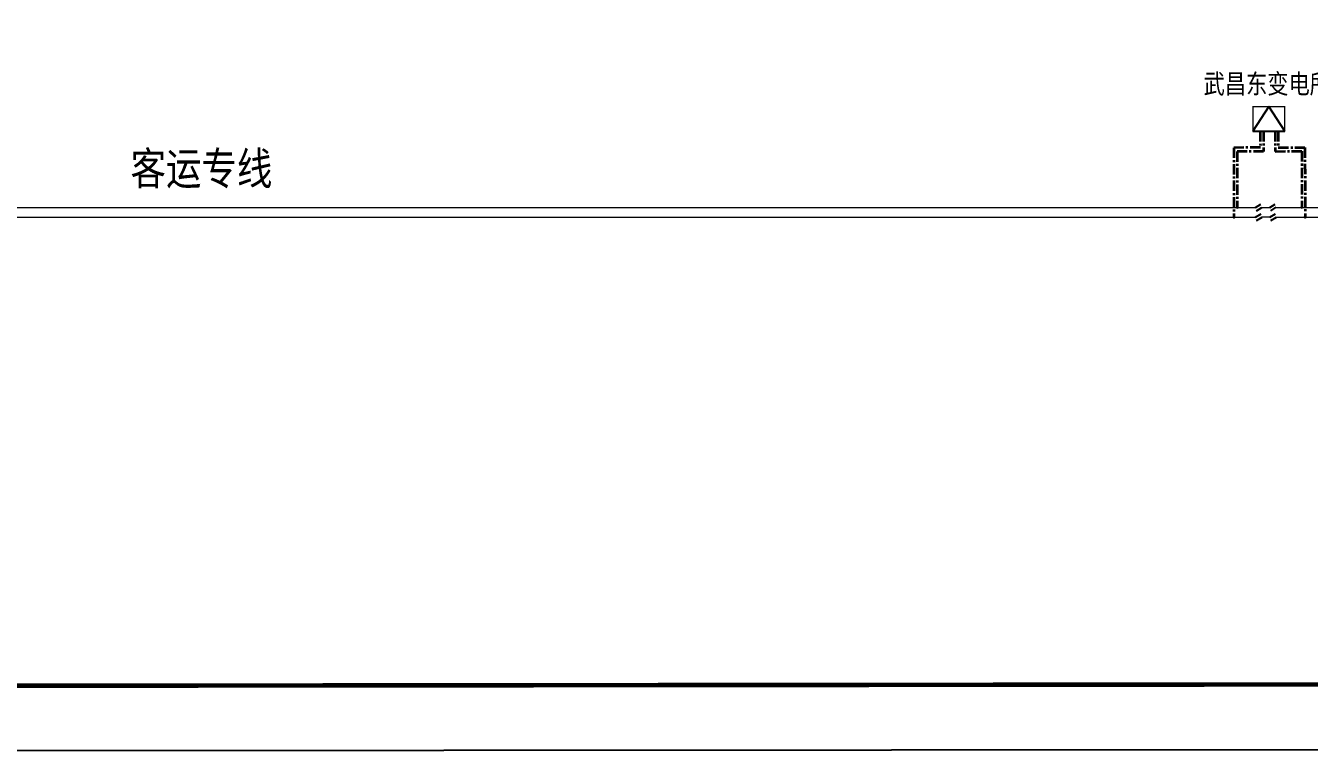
# Model space of a CAD drawing. Header units: millimetres. Extents: x 127 to 2034, y 513 to 812.
# Drawn here: x 1346.8 to 1544.6, y 513.2 to 626.1 of the extents above; entities that cross this region are included whole.
import ezdxf

# ---------------------------------------------------------------- set-up
doc = ezdxf.new("R2010")
doc.units = ezdxf.units.MM
doc.linetypes.add('CENTER', pattern=[50.8, 31.75, -6.35, 6.35, -6.35])
for name, color, linetype in [('JYX', 7, 'Continuous'), ('图框', 7, 'Continuous'), ('牵引所', 6, 'Continuous'), ('近期设计', 6, 'Continuous')]:
    doc.layers.add(name, color=color, linetype=linetype)
doc.styles.add('JCWAuxLineStyle', font='TAHOMA.TTF', dxfattribs={"width": 0.8, "height": 1.5})
doc.styles.add('SJW', font='SimSun.ttf', dxfattribs={"width": 0.8})

# ---------------------------------------------------------------- blocks, each defined once
blk = doc.blocks.new('md')
at = {"layer": '牵引所'}
for p, q in [((0, -0.01), (0.66, 0.74)), ((0.28, -0.44), (0.95, 0.3))]:
    blk.add_line(p, q, dxfattribs=at)
blk = doc.blocks.new('fx')
at = {"layer": '牵引所'}
for p, rotation in [((1.43, 1.67), 32.96260393217996), ((0, -0.02), 33.26009138825519)]:
    blk.add_blockref('md', p, dxfattribs=dict(at, rotation=rotation))

msp = doc.modelspace()

# ---------------------------------------------------------------- linework, layer by layer
at = {"layer": '图框', "color": 5, "linetype": 'Continuous', "ltscale": 0.6, "const_width": 0.7}
msp.add_lwpolyline([(2023.89, 525.05), (2023.89, 802.05), (152.5, 800.19), (152.5, 523.19)], close=True, dxfattribs=at)
at = {"layer": '牵引所', "linetype": 'Continuous'}
for p, q in [((1538.37, 613.61), (1535.91, 609.83)), ((1540.83, 609.83), (1538.37, 613.61)), ((1535.91, 609.83), (1540.83, 609.83)), ((1536.62, 609.83), (1540.83, 609.83))]:
    msp.add_line(p, q, dxfattribs=at)
at = {"layer": '牵引所'}
msp.add_line((127.5, 513.19), (2033.89, 515.05), dxfattribs=at)
at = {"layer": '牵引所', "linetype": 'Continuous', "const_width": 0.2}
msp.add_lwpolyline([(1540.83, 609.83), (1540.83, 613.61), (1535.91, 613.61), (1535.91, 609.83)], close=True, dxfattribs=at)
at = {"layer": '牵引所', "color": 4, "linetype": 'CENTER', "lineweight": 35, "ltscale": 0.05}
msp.add_lwpolyline([(1537.05, 609.83), (1537.06, 607.3), (1532.96, 607.28), (1533, 596.58)], dxfattribs=at)
at = {"layer": '牵引所', "color": 5, "linetype": 'CENTER', "lineweight": 35, "ltscale": 0.05}
msp.add_lwpolyline([(1537.56, 609.83), (1537.57, 606.71), (1533.47, 606.69), (1533.5, 598.08)], dxfattribs=at)
at = {"layer": '牵引所', "color": 2, "linetype": 'CENTER', "lineweight": 35, "ltscale": 0.05}
for points in [[(1539.32, 609.83), (1539.33, 606.71), (1543.43, 606.73), (1543.46, 598.08)], [(1539.82, 609.83), (1539.83, 607.31), (1543.93, 607.32), (1543.97, 596.58)]]:
    msp.add_lwpolyline(points, dxfattribs=at)
at = {"layer": '牵引所', "linetype": 'Continuous', "const_width": 0.238}
for points in [[(1533.4, 598.1, 1), (1533.61, 598.06)], [(1533.61, 598.06, 1), (1533.4, 598.1)], [(1543.56, 598.06, 1), (1543.35, 598.1)], [(1543.35, 598.1, 1), (1543.56, 598.06)], [(1533.11, 596.56, 1), (1532.89, 596.6)], [(1532.89, 596.6, 1), (1533.11, 596.56)], [(1544.07, 596.56, 1), (1543.86, 596.6)], [(1543.86, 596.6, 1), (1544.07, 596.56)]]:
    msp.add_lwpolyline(points, format="xyb", dxfattribs=at)
at = {"layer": '近期设计', "color": 5, "lineweight": 15, "ltscale": 0.05}
msp.add_line((635.42, 598.08), (1536.33, 598.08), dxfattribs=at)
at = {"layer": '近期设计', "color": 3, "linetype": 'CENTER', "lineweight": 15, "ltscale": 0.05}
for p, q in [((1537.28, 598.08), (1538.54, 598.08)), ((1537.3, 596.6), (1538.56, 596.6))]:
    msp.add_line(p, q, dxfattribs=at)
at = {"layer": '近期设计', "color": 1, "lineweight": 15, "ltscale": 0.05}
msp.add_line((1539.5, 598.08), (1553.77, 598.08), dxfattribs=at)
at = {"layer": '近期设计', "color": 4, "lineweight": 15, "ltscale": 0.05}
msp.add_line((635.45, 596.58), (1536.32, 596.58), dxfattribs=at)
at = {"layer": '近期设计', "color": 3, "lineweight": 15, "ltscale": 0.05}
msp.add_line((1539.49, 596.58), (1553.51, 596.58), dxfattribs=at)

# ---------------------------------------------------------------- block references
at = {"layer": '牵引所', "rotation": 310.3910745247492}
for p in [(1536.32, 598.08), (1536.34, 596.59)]:
    msp.add_blockref('fx', p, dxfattribs=at)

# ---------------------------------------------------------------- texts
at = {"layer": 'JYX', "color": 6, "linetype": 'Continuous', "style": 'SJW', "width": 0.8}
msp.add_text('武昌东变电所（武广）', height=3, dxfattribs=at).set_placement((1528.31, 615.62))
at = {"layer": '近期设计', "color": 7, "linetype": 'Continuous', "style": 'JCWAuxLineStyle', "width": 0.8}
msp.add_text('客运专线', height=5.011, dxfattribs=at).set_placement((1362.93, 601.57))

doc.saveas('drawing.dxf')
